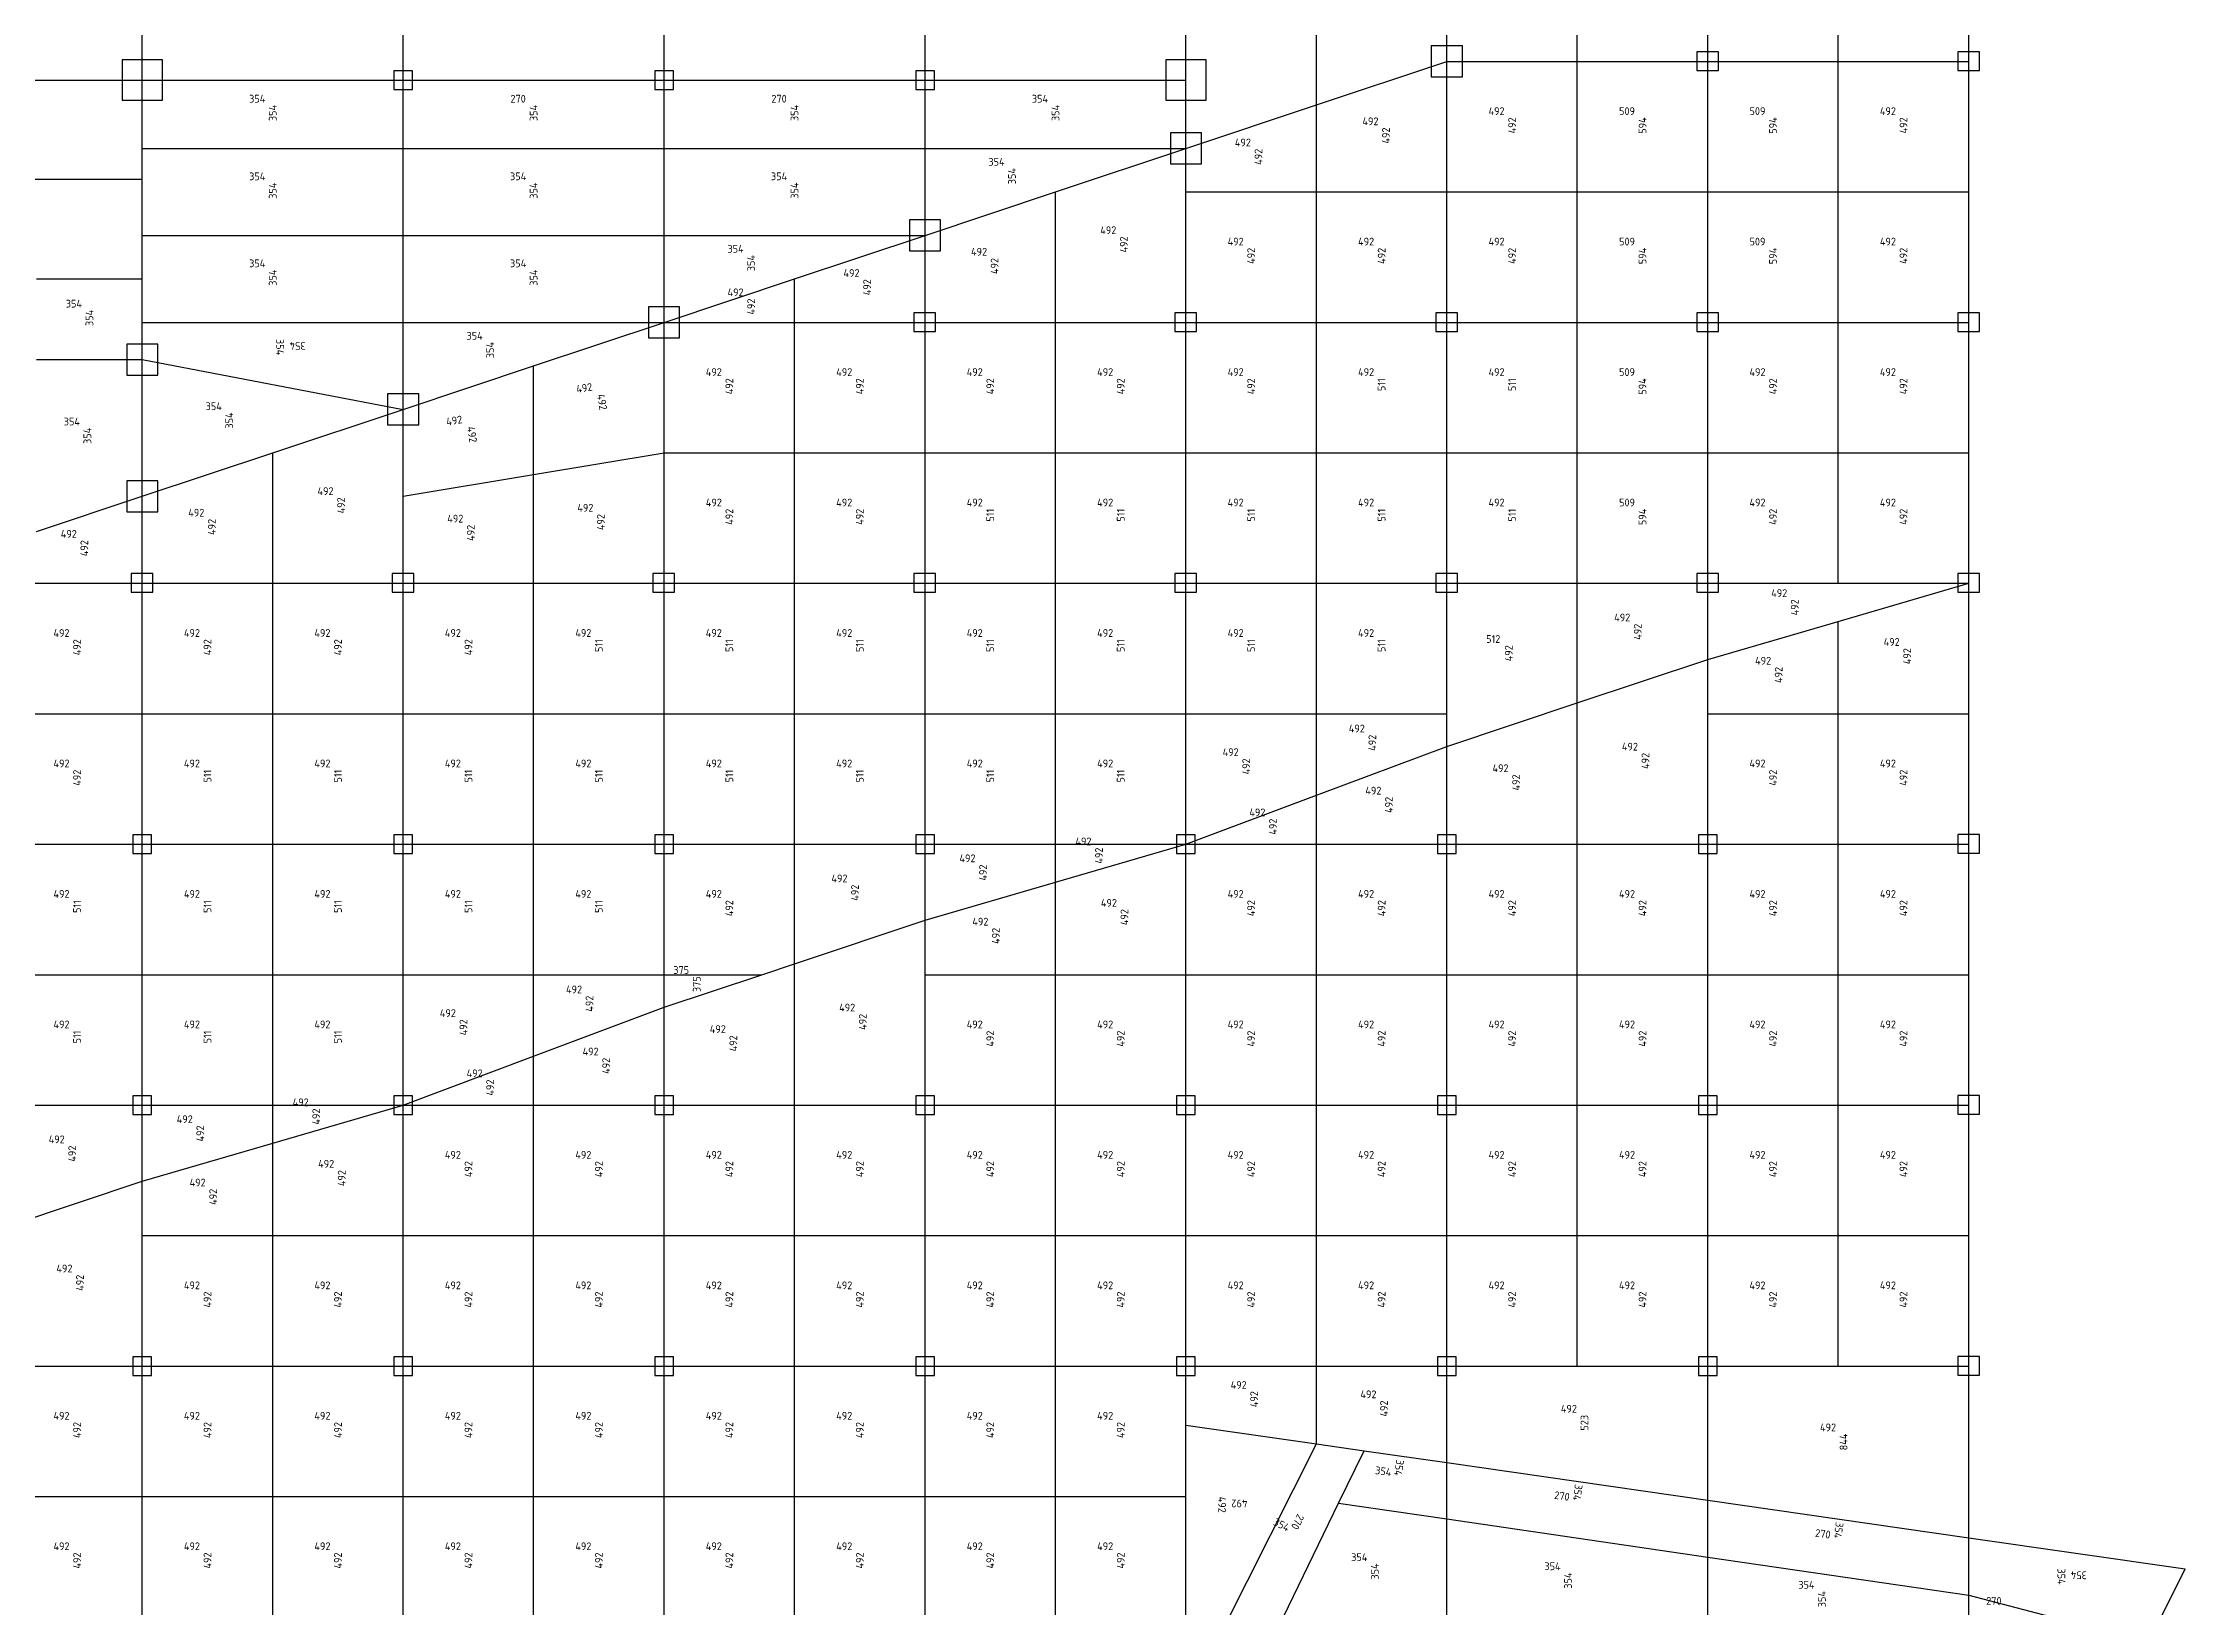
# Model space of a CAD drawing. Header units: millimetres. Extents: x -245177 to 1112891, y -1092030 to 122567.
# Drawn here: x 998386 to 1067356, y -13927 to 36431 of the extents above; entities that cross this region are included whole.
import ezdxf
from ezdxf.enums import TextEntityAlignment as Align

# ---------------------------------------------------------------- set-up
doc = ezdxf.new("R2010")
doc.units = ezdxf.units.MM
doc.header["$MEASUREMENT"] = 0
for name, color, linetype in [('12', 2, 'Continuous'), ('dsg', 7, 'Continuous'), ('jiantu', 134, 'Continuous')]:
    doc.layers.add(name, color=color, linetype=linetype)
doc.styles.add('TrueTypeFont', font='yjkeng.shx', dxfattribs={"bigfont": 'yjkchn.shx'})

msp = doc.modelspace()

# ---------------------------------------------------------------- linework, layer by layer
at = {"layer": 'jiantu'}
for p, q in [((1039387, 34433), (1039387, 44233)), ((1043587, 35833), (1043587, 44233)), ((1056187, 35833), (1056187, 40017)), ((1047787, 35833), (1047787, 39986)), ((1051987, 35833), (1051987, 40001)), ((1001587, 35233), (1001587, 38233)), ((1009987, 35233), (1009987, 38233)), ((1018387, 35233), (1018387, 38233)), ((1026787, 35233), (1026787, 38233)), ((1035187, 35233), (1035187, 38233)), ((993187, 35233), (1001587, 35233)), ((1001587, 35233), (1009987, 35233)), ((1001587, 33033), (1001587, 35233)), ((1009987, 35233), (1018387, 35233)), ((1009987, 33033), (1009987, 35233)), ((1018387, 35233), (1026787, 35233)), ((1018387, 33033), (1018387, 35233)), ((1026787, 35233), (1035187, 35233)), ((1026787, 33033), (1026787, 35233)), ((1035187, 33033), (1035187, 35233)), ((1039387, 34433), (1043587, 35833)), ((1043587, 35833), (1047787, 35833)), ((1043587, 31633), (1043587, 35833)), ((1047787, 35833), (1051987, 35833)), ((1047787, 31633), (1047787, 35833)), ((1051987, 35833), (1056187, 35833)), ((1051987, 31633), (1051987, 35833)), ((1056187, 35833), (1060387, 35833)), ((1056187, 31633), (1056187, 35833)), ((1035187, 33033), (1039387, 34433)), ((1039387, 31633), (1039387, 34433)), ((1001587, 33033), (1009987, 33033)), ((1001587, 32038), (1001587, 33033)), ((1009987, 30233), (1009987, 33033)), ((1009987, 33033), (1018387, 33033)), ((1018387, 30233), (1018387, 33033)), ((1018387, 33033), (1026787, 33033)), ((1026787, 30233), (1026787, 33033)), ((1026787, 33033), (1035187, 33033)), ((1030987, 31633), (1035187, 33033)), ((1035187, 31633), (1035187, 33033)), ((993187, 32038), (1001587, 32038)), ((1001587, 30233), (1001587, 32038)), ((1026787, 30233), (1030987, 31633)), ((1030987, 27433), (1030987, 31633)), ((1035187, 27433), (1035187, 31633)), ((1035187, 31633), (1039387, 31633)), ((1039387, 27433), (1039387, 31633)), ((1039387, 31633), (1043587, 31633)), ((1043587, 27433), (1043587, 31633)), ((1043587, 31633), (1047787, 31633)), ((1047787, 27433), (1047787, 31633)), ((1047787, 31633), (1051987, 31633)), ((1051987, 27433), (1051987, 31633)), ((1051987, 31633), (1056187, 31633)), ((1056187, 27433), (1056187, 31633)), ((1056187, 31633), (1060387, 31633)), ((1001587, 30233), (1009987, 30233)), ((1001587, 28836), (1001587, 30233)), ((1009987, 27433), (1009987, 30233)), ((1009987, 30233), (1018387, 30233)), ((1018387, 27433), (1018387, 30233)), ((1018387, 30233), (1026787, 30233)), ((1022587, 28833), (1026787, 30233)), ((1026787, 27433), (1026787, 30233)), ((998183, 28836), (1001587, 28836)), ((1001587, 27433), (1001587, 28836)), ((1018387, 27433), (1022587, 28833)), ((1022587, 27433), (1022587, 28833)), ((1001587, 26233), (1001587, 27433)), ((1001587, 27433), (1009987, 27433)), ((1009987, 24633), (1009987, 27433)), ((1009987, 27433), (1018387, 27433)), ((1014187, 26033), (1018387, 27433)), ((1018387, 27433), (1022587, 27433)), ((1018387, 23233), (1018387, 27433)), ((1022587, 27433), (1026787, 27433)), ((1022587, 23233), (1022587, 27433)), ((1026787, 27433), (1030987, 27433)), ((1026787, 23233), (1026787, 27433)), ((1030987, 27433), (1035187, 27433)), ((1030987, 23233), (1030987, 27433)), ((1035187, 27433), (1039387, 27433)), ((1035187, 23233), (1035187, 27433)), ((1039387, 27433), (1043587, 27433)), ((1039387, 23233), (1039387, 27433)), ((1043587, 27433), (1047787, 27433)), ((1043587, 23233), (1043587, 27433)), ((1047787, 27433), (1051987, 27433)), ((1047787, 23233), (1047787, 27433)), ((1051987, 27433), (1056187, 27433)), ((1051987, 23233), (1051987, 27433)), ((1056187, 27433), (1060387, 27433)), ((1056187, 23233), (1056187, 27433)), ((998183, 26233), (1001587, 26233)), ((1001587, 21833), (1001587, 26233)), ((1001587, 26233), (1009987, 24633)), ((1009987, 24633), (1014187, 26033)), ((1014187, 22533), (1014187, 26033)), ((1005787, 23233), (1009987, 24633)), ((1009987, 21833), (1009987, 24633)), ((1001587, 21833), (1005787, 23233)), ((1005787, 19033), (1005787, 23233)), ((1014187, 22533), (1018387, 23233)), ((1018387, 19033), (1018387, 23233)), ((1018387, 23233), (1022587, 23233)), ((1022587, 23233), (1026787, 23233)), ((1022587, 19033), (1022587, 23233)), ((1026787, 19033), (1026787, 23233)), ((1026787, 23233), (1030987, 23233)), ((1030987, 23233), (1035187, 23233)), ((1030987, 19033), (1030987, 23233)), ((1035187, 19033), (1035187, 23233)), ((1035187, 23233), (1039387, 23233)), ((1039387, 23233), (1043587, 23233)), ((1039387, 19033), (1039387, 23233)), ((1043587, 19033), (1043587, 23233)), ((1043587, 23233), (1047787, 23233)), ((1047787, 23233), (1051987, 23233)), ((1047787, 19033), (1047787, 23233)), ((1051987, 19033), (1051987, 23233)), ((1051987, 23233), (1056187, 23233)), ((1056187, 23233), (1060387, 23233)), ((1056187, 19033), (1056187, 23233)), ((1009987, 21833), (1014187, 22533)), ((1014187, 19033), (1014187, 22533)), ((998183, 20703), (1001587, 21833)), ((1001587, 19033), (1001587, 21833)), ((1009987, 19033), (1009987, 21833)), ((997387, 19033), (1001587, 19033)), ((1001587, 19033), (1005787, 19033)), ((1001587, 14833), (1001587, 19033)), ((1005787, 19033), (1009987, 19033)), ((1005787, 14833), (1005787, 19033)), ((1009987, 19033), (1014187, 19033)), ((1009987, 14833), (1009987, 19033)), ((1014187, 19033), (1018387, 19033)), ((1014187, 14833), (1014187, 19033)), ((1018387, 19033), (1022587, 19033)), ((1018387, 14833), (1018387, 19033)), ((1022587, 19033), (1026787, 19033)), ((1022587, 14833), (1022587, 19033)), ((1026787, 19033), (1030987, 19033)), ((1026787, 14833), (1026787, 19033)), ((1030987, 19033), (1035187, 19033)), ((1030987, 14833), (1030987, 19033)), ((1035187, 19033), (1039387, 19033)), ((1035187, 14833), (1035187, 19033)), ((1039387, 19033), (1043587, 19033)), ((1039387, 14833), (1039387, 19033)), ((1043587, 19033), (1047787, 19033)), ((1043587, 14833), (1043587, 19033)), ((1047787, 19033), (1051987, 19033)), ((1047787, 15184), (1047787, 19033)), ((1051987, 19033), (1056187, 19033)), ((1051987, 16584), (1051987, 19033)), ((1056187, 19033), (1060387, 19033)), ((1056187, 17808), (1060387, 19033)), ((1051987, 16584), (1056187, 17808)), ((1056187, 14833), (1056187, 17808)), ((1047787, 15184), (1051987, 16584)), ((1051987, 14833), (1051987, 16584)), ((1043587, 13784), (1047787, 15184)), ((1047787, 10633), (1047787, 15184)), ((997387, 14833), (1001587, 14833)), ((1001587, 10633), (1001587, 14833)), ((1001587, 14833), (1005787, 14833)), ((1005787, 10633), (1005787, 14833)), ((1005787, 14833), (1009987, 14833)), ((1009987, 10633), (1009987, 14833)), ((1009987, 14833), (1014187, 14833)), ((1014187, 10633), (1014187, 14833)), ((1014187, 14833), (1018387, 14833)), ((1018387, 10633), (1018387, 14833)), ((1018387, 14833), (1022587, 14833)), ((1022587, 10633), (1022587, 14833)), ((1022587, 14833), (1026787, 14833)), ((1026787, 10633), (1026787, 14833)), ((1026787, 14833), (1030987, 14833)), ((1030987, 10633), (1030987, 14833)), ((1030987, 14833), (1035187, 14833)), ((1035187, 10633), (1035187, 14833)), ((1035187, 14833), (1039387, 14833)), ((1039387, 14833), (1043587, 14833)), ((1039387, 12208), (1039387, 14833)), ((1043587, 13784), (1043587, 14833)), ((1051987, 10633), (1051987, 14833)), ((1051987, 14833), (1056187, 14833)), ((1056187, 10633), (1056187, 14833)), ((1056187, 14833), (1060387, 14833)), ((1039387, 12208), (1043587, 13784)), ((1043587, 10633), (1043587, 13784)), ((1035187, 10633), (1039387, 12208)), ((1039387, 10633), (1039387, 12208)), ((997387, 10633), (1001587, 10633)), ((1001587, 10633), (1005787, 10633)), ((1001587, 6433), (1001587, 10633)), ((1005787, 10633), (1009987, 10633)), ((1005787, 6433), (1005787, 10633)), ((1009987, 10633), (1014187, 10633)), ((1009987, 6433), (1009987, 10633)), ((1014187, 10633), (1018387, 10633)), ((1014187, 6433), (1014187, 10633)), ((1018387, 10633), (1022587, 10633)), ((1018387, 6433), (1018387, 10633)), ((1022587, 10633), (1026787, 10633)), ((1022587, 6784), (1022587, 10633)), ((1026787, 10633), (1030987, 10633)), ((1026787, 8184), (1026787, 10633)), ((1030987, 10633), (1035187, 10633)), ((1030987, 9408), (1030987, 10633)), ((1030987, 9408), (1035187, 10633)), ((1035187, 10633), (1039387, 10633)), ((1035187, 6433), (1035187, 10633)), ((1039387, 10633), (1043587, 10633)), ((1039387, 6433), (1039387, 10633)), ((1043587, 10633), (1047787, 10633)), ((1043587, 6433), (1043587, 10633)), ((1047787, 10633), (1051987, 10633)), ((1047787, 6433), (1047787, 10633)), ((1051987, 10633), (1056187, 10633)), ((1051987, 6433), (1051987, 10633)), ((1056187, 10633), (1060387, 10633)), ((1056187, 6433), (1056187, 10633)), ((1026787, 8184), (1030987, 9408)), ((1030987, 6433), (1030987, 9408)), ((1022587, 6784), (1026787, 8184)), ((1026787, 6433), (1026787, 8184)), ((997387, 6433), (1001587, 6433)), ((1001587, 2233), (1001587, 6433)), ((1001587, 6433), (1005787, 6433)), ((1005787, 2233), (1005787, 6433)), ((1005787, 6433), (1009987, 6433)), ((1009987, 2233), (1009987, 6433)), ((1009987, 6433), (1014187, 6433)), ((1014187, 6433), (1018387, 6433)), ((1014187, 3808), (1014187, 6433)), ((1018387, 6433), (1021536, 6433)), ((1018387, 5384), (1018387, 6433)), ((1018387, 5384), (1021536, 6433)), ((1021536, 6433), (1022587, 6784)), ((1022587, 2233), (1022587, 6784)), ((1026787, 2233), (1026787, 6433)), ((1026787, 6433), (1030987, 6433)), ((1030987, 2233), (1030987, 6433)), ((1030987, 6433), (1035187, 6433)), ((1035187, 2233), (1035187, 6433)), ((1035187, 6433), (1039387, 6433)), ((1039387, 2233), (1039387, 6433)), ((1039387, 6433), (1043587, 6433)), ((1043587, 2233), (1043587, 6433)), ((1043587, 6433), (1047787, 6433)), ((1047787, 2233), (1047787, 6433)), ((1047787, 6433), (1051987, 6433)), ((1051987, 2233), (1051987, 6433)), ((1051987, 6433), (1056187, 6433)), ((1056187, 2233), (1056187, 6433)), ((1056187, 6433), (1060387, 6433)), ((1014187, 3808), (1018387, 5384)), ((1018387, 2233), (1018387, 5384)), ((1009987, 2233), (1014187, 3808)), ((1014187, 2233), (1014187, 3808)), ((997387, 2233), (1001587, 2233)), ((1001587, 2233), (1005787, 2233)), ((1001587, -216), (1001587, 2233)), ((1005787, 2233), (1009987, 2233)), ((1005787, 1008), (1005787, 2233)), ((1005787, 1008), (1009987, 2233)), ((1009987, 2233), (1014187, 2233)), ((1009987, -1967), (1009987, 2233)), ((1014187, 2233), (1018387, 2233)), ((1014187, -1967), (1014187, 2233)), ((1018387, 2233), (1022587, 2233)), ((1018387, -1967), (1018387, 2233)), ((1022587, 2233), (1026787, 2233)), ((1022587, -1967), (1022587, 2233)), ((1026787, 2233), (1030987, 2233)), ((1026787, -1967), (1026787, 2233)), ((1030987, 2233), (1035187, 2233)), ((1030987, -1967), (1030987, 2233)), ((1035187, 2233), (1039387, 2233)), ((1035187, -1967), (1035187, 2233)), ((1039387, 2233), (1043587, 2233)), ((1039387, -1967), (1039387, 2233)), ((1043587, 2233), (1047787, 2233)), ((1043587, -1967), (1043587, 2233)), ((1047787, 2233), (1051987, 2233)), ((1047787, -1967), (1047787, 2233)), ((1051987, 2233), (1056187, 2233)), ((1051987, -1967), (1051987, 2233)), ((1056187, 2233), (1060387, 2233)), ((1056187, -1967), (1056187, 2233)), ((1001587, -216), (1005787, 1008)), ((1005787, -1967), (1005787, 1008)), ((997387, -1616), (1001587, -216)), ((1001587, -1967), (1001587, -216)), ((1001587, -6167), (1001587, -1967)), ((1001587, -1967), (1005787, -1967)), ((1005787, -6167), (1005787, -1967)), ((1005787, -1967), (1009987, -1967)), ((1009987, -6167), (1009987, -1967)), ((1009987, -1967), (1014187, -1967)), ((1014187, -6167), (1014187, -1967)), ((1014187, -1967), (1018387, -1967)), ((1018387, -6167), (1018387, -1967)), ((1018387, -1967), (1022587, -1967)), ((1022587, -6167), (1022587, -1967)), ((1022587, -1967), (1026787, -1967)), ((1026787, -6167), (1026787, -1967)), ((1026787, -1967), (1030987, -1967)), ((1030987, -6167), (1030987, -1967)), ((1030987, -1967), (1035187, -1967)), ((1035187, -6167), (1035187, -1967)), ((1035187, -1967), (1039387, -1967)), ((1039387, -6167), (1039387, -1967)), ((1039387, -1967), (1043587, -1967)), ((1043587, -6167), (1043587, -1967)), ((1043587, -1967), (1047787, -1967)), ((1047787, -6167), (1047787, -1967)), ((1047787, -1967), (1051987, -1967)), ((1051987, -6167), (1051987, -1967)), ((1051987, -1967), (1056187, -1967)), ((1056187, -6167), (1056187, -1967)), ((1056187, -1967), (1060387, -1967)), ((997387, -6167), (1001587, -6167)), ((1001587, -6167), (1005787, -6167)), ((1001587, -10367), (1001587, -6167)), ((1005787, -6167), (1009987, -6167)), ((1005787, -10367), (1005787, -6167)), ((1009987, -6167), (1014187, -6167)), ((1009987, -10367), (1009987, -6167)), ((1014187, -6167), (1018387, -6167)), ((1014187, -10367), (1014187, -6167)), ((1018387, -6167), (1022587, -6167)), ((1018387, -10367), (1018387, -6167)), ((1022587, -6167), (1026787, -6167)), ((1022587, -10367), (1022587, -6167)), ((1026787, -6167), (1030987, -6167)), ((1026787, -10367), (1026787, -6167)), ((1030987, -6167), (1035187, -6167)), ((1030987, -10367), (1030987, -6167)), ((1035187, -6167), (1039387, -6167)), ((1035187, -8064), (1035187, -6167)), ((1039387, -6167), (1043587, -6167)), ((1039387, -8669), (1039387, -6167)), ((1043587, -6167), (1047787, -6167)), ((1043587, -9274), (1043587, -6167)), ((1047787, -6167), (1051987, -6167)), ((1051987, -6167), (1056187, -6167)), ((1051987, -10485), (1051987, -6167)), ((1056187, -6167), (1060387, -6167)), ((1035187, -10367), (1035187, -8064)), ((1035187, -8064), (1039387, -8669)), ((1036417, -14567), (1039387, -8669)), ((1039387, -8669), (1040921, -8890)), ((1040103, -10577), (1040921, -8890)), ((1040921, -8890), (1043587, -9274)), ((1043587, -9274), (1051987, -10485)), ((1043587, -11086), (1043587, -9274)), ((997387, -10367), (1001587, -10367)), ((1001587, -14567), (1001587, -10367)), ((1001587, -10367), (1005787, -10367)), ((1005787, -14567), (1005787, -10367)), ((1005787, -10367), (1009987, -10367)), ((1009987, -14567), (1009987, -10367)), ((1009987, -10367), (1014187, -10367)), ((1014187, -14567), (1014187, -10367)), ((1014187, -10367), (1018387, -10367)), ((1018387, -14567), (1018387, -10367)), ((1018387, -10367), (1022587, -10367)), ((1022587, -14567), (1022587, -10367)), ((1022587, -10367), (1026787, -10367)), ((1026787, -14567), (1026787, -10367)), ((1026787, -10367), (1030987, -10367)), ((1030987, -14567), (1030987, -10367)), ((1030987, -10367), (1035187, -10367)), ((1035187, -14567), (1035187, -10367)), ((1038166, -14567), (1040103, -10577)), ((1040103, -10577), (1043587, -11086)), ((1051987, -10485), (1060387, -11695)), ((1051987, -12314), (1051987, -10485)), ((1043587, -14567), (1043587, -11086)), ((1043587, -11086), (1051987, -12314)), ((1060387, -11695), (1067356, -12699)), ((1051987, -14567), (1051987, -12314)), ((1051987, -12314), (1060387, -13542)), ((1066427, -14567), (1067356, -12699)), ((1060387, -13542), (1064316, -14567))]:
    msp.add_line(p, q, dxfattribs=at)
at = {"layer": 'jiantu', "color": 94}
for p, q in [((1060387, 35833), (1060387, 40033)), ((1060387, 31633), (1060387, 35833)), ((1060387, 27433), (1060387, 31633)), ((1060387, 23233), (1060387, 27433)), ((1060387, 19033), (1060387, 23233)), ((1060387, 14833), (1060387, 19033)), ((1060387, 10633), (1060387, 14833)), ((1060387, 6433), (1060387, 10633)), ((1060387, 2233), (1060387, 6433)), ((1060387, -1967), (1060387, 2233)), ((1060387, -6167), (1060387, -1967)), ((1060387, -11695), (1060387, -6167)), ((1060387, -13542), (1060387, -11695)), ((1060387, -14567), (1060387, -13542))]:
    msp.add_line(p, q, dxfattribs=at)
at = {"layer": 'jiantu', "color": 54}
for points in [[(1002237, 35883), (1000937, 35883), (1000937, 34583), (1002237, 34583)], [(1035837, 35883), (1034537, 35883), (1034537, 34583), (1035837, 34583)], [(1044087, 36333), (1043087, 36333), (1043087, 35333), (1044087, 35333)], [(1052332, 36143), (1051632, 36143), (1051632, 35543), (1052332, 35543)], [(1060737, 36143), (1060037, 36143), (1060037, 35543), (1060737, 35543)], [(1010287, 35533), (1009687, 35533), (1009687, 34933), (1010287, 34933)], [(1018687, 35533), (1018087, 35533), (1018087, 34933), (1018687, 34933)], [(1027087, 35533), (1026487, 35533), (1026487, 34933), (1027087, 34933)], [(1035687, 33533), (1034687, 33533), (1034687, 32533), (1035687, 32533)], [(1027287, 30733), (1026287, 30733), (1026287, 29733), (1027287, 29733)], [(1018887, 27933), (1017887, 27933), (1017887, 26933), (1018887, 26933)], [(1027127, 27743), (1026427, 27743), (1026427, 27143), (1027127, 27143)], [(1035532, 27743), (1034832, 27743), (1034832, 27143), (1035532, 27143)], [(1043932, 27743), (1043232, 27743), (1043232, 27143), (1043932, 27143)], [(1052332, 27743), (1051632, 27743), (1051632, 27143), (1052332, 27143)], [(1060737, 27743), (1060037, 27743), (1060037, 27143), (1060737, 27143)], [(1002087, 26733), (1001087, 26733), (1001087, 25733), (1002087, 25733)], [(1010487, 25133), (1009487, 25133), (1009487, 24133), (1010487, 24133)], [(1002087, 22333), (1001087, 22333), (1001087, 21333), (1002087, 21333)], [(1001927, 19343), (1001227, 19343), (1001227, 18743), (1001927, 18743)], [(1010327, 19343), (1009627, 19343), (1009627, 18743), (1010327, 18743)], [(1018727, 19343), (1018027, 19343), (1018027, 18743), (1018727, 18743)], [(1027127, 19343), (1026427, 19343), (1026427, 18743), (1027127, 18743)], [(1035532, 19343), (1034832, 19343), (1034832, 18743), (1035532, 18743)], [(1043932, 19343), (1043232, 19343), (1043232, 18743), (1043932, 18743)], [(1052332, 19343), (1051632, 19343), (1051632, 18743), (1052332, 18743)], [(1060737, 19343), (1060037, 19343), (1060037, 18743), (1060737, 18743)], [(1001887, 10933), (1001287, 10933), (1001287, 10333), (1001887, 10333)], [(1010287, 10933), (1009687, 10933), (1009687, 10333), (1010287, 10333)], [(1018687, 10933), (1018087, 10933), (1018087, 10333), (1018687, 10333)], [(1027087, 10933), (1026487, 10933), (1026487, 10333), (1027087, 10333)], [(1035487, 10933), (1034887, 10933), (1034887, 10333), (1035487, 10333)], [(1043887, 10933), (1043287, 10933), (1043287, 10333), (1043887, 10333)], [(1052287, 10933), (1051687, 10933), (1051687, 10333), (1052287, 10333)], [(1060737, 10943), (1060037, 10943), (1060037, 10343), (1060737, 10343)], [(1001887, 2533), (1001287, 2533), (1001287, 1933), (1001887, 1933)], [(1010287, 2533), (1009687, 2533), (1009687, 1933), (1010287, 1933)], [(1018687, 2533), (1018087, 2533), (1018087, 1933), (1018687, 1933)], [(1027087, 2533), (1026487, 2533), (1026487, 1933), (1027087, 1933)], [(1035487, 2533), (1034887, 2533), (1034887, 1933), (1035487, 1933)], [(1043887, 2533), (1043287, 2533), (1043287, 1933), (1043887, 1933)], [(1052287, 2533), (1051687, 2533), (1051687, 1933), (1052287, 1933)], [(1060737, 2543), (1060037, 2543), (1060037, 1943), (1060737, 1943)], [(1001887, -5867), (1001287, -5867), (1001287, -6467), (1001887, -6467)], [(1010287, -5867), (1009687, -5867), (1009687, -6467), (1010287, -6467)], [(1018687, -5867), (1018087, -5867), (1018087, -6467), (1018687, -6467)], [(1027087, -5867), (1026487, -5867), (1026487, -6467), (1027087, -6467)], [(1035487, -5867), (1034887, -5867), (1034887, -6467), (1035487, -6467)], [(1043887, -5867), (1043287, -5867), (1043287, -6467), (1043887, -6467)], [(1052287, -5867), (1051687, -5867), (1051687, -6467), (1052287, -6467)], [(1060737, -5857), (1060037, -5857), (1060037, -6457), (1060737, -6457)]]:
    msp.add_lwpolyline(points, close=True, dxfattribs=at)

# ---------------------------------------------------------------- texts
at = {"layer": '12', "color": 2, "linetype": 'Continuous', "style": 'TrueTypeFont'}
for s, p in [('354', (1005287, 34433)), ('270', (1013687, 34433)), ('270', (1022087, 34433)), ('354', (1030487, 34433)), ('492', (1041127, 33706)), ('492', (1045187, 34033)), ('509', (1049387, 34033)), ('509', (1053587, 34033)), ('492', (1057787, 34033)), ('492', (1037021, 33022)), ('354', (1029087, 32400)), ('354', (1005287, 31933)), ('354', (1013687, 31934)), ('354', (1022087, 31934)), ('492', (1032687, 30200)), ('354', (1020687, 29600)), ('492', (1028527, 29506)), ('492', (1036787, 29833)), ('492', (1040987, 29833)), ('492', (1045187, 29833)), ('509', (1049387, 29833)), ('509', (1053587, 29833)), ('492', (1057787, 29833)), ('354', (1005287, 29133)), ('354', (1013687, 29133)), ('492', (1024421, 28822)), ('492', (1020687, 28200)), ('354', (999385, 27835)), ('354', (1012287, 26800)), ('492', (1019987, 25633)), ('492', (1024187, 25633)), ('492', (1028387, 25633)), ('492', (1032587, 25633)), ('492', (1036787, 25633)), ('492', (1040987, 25633)), ('492', (1045187, 25633)), ('509', (1049387, 25633)), ('492', (1053587, 25633)), ('492', (1057787, 25633)), ('354', (1003887, 24533)), ('354', (999320, 24039)), ('492', (1007487, 21800)), ('492', (1003327, 21106)), ('492', (1015851, 21263)), ('492', (1019987, 21433)), ('492', (1024187, 21433)), ('492', (1028387, 21433)), ('492', (1032587, 21433)), ('492', (1036787, 21433)), ('492', (1040987, 21433)), ('492', (1045187, 21433)), ('509', (1049387, 21433)), ('492', (1053587, 21433)), ('492', (1057787, 21433)), ('492', (999221, 20422)), ('492', (1011665, 20915)), ('492', (1054287, 18517)), ('492', (1049232, 17732)), ('492', (998987, 17233)), ('492', (1003187, 17233)), ('492', (1007387, 17233)), ('492', (1011587, 17233)), ('492', (1015787, 17233)), ('492', (1019987, 17233)), ('492', (1024187, 17233)), ('492', (1028387, 17233)), ('492', (1032587, 17233)), ('492', (1036787, 17233)), ('492', (1040987, 17233)), ('512', (1045080, 17040)), ('492', (1057907, 16944)), ('492', (1053769, 16341)), ('492', (1040687, 14158)), ('492', (1049481, 13574)), ('492', (998987, 13033)), ('492', (1003187, 13033)), ('492', (1007387, 13033)), ('492', (1011587, 13033)), ('492', (1015787, 13033)), ('492', (1019987, 13033)), ('492', (1024187, 13033)), ('492', (1028387, 13033)), ('492', (1032587, 13033)), ('492', (1036626, 13397)), ('492', (1045315, 12880)), ('492', (1053587, 13033)), ('492', (1057787, 13033)), ('492', (1041221, 12158)), ('492', (1037487, 11458)), ('492', (1031887, 10525)), ('492', (1024032, 9332)), ('492', (1028154, 9980)), ('492', (998987, 8833)), ('492', (1003187, 8833)), ('492', (1007387, 8833)), ('492', (1011587, 8833)), ('492', (1015787, 8833)), ('492', (1019987, 8833)), ('492', (1036787, 8833)), ('492', (1040987, 8833)), ('492', (1045187, 8833)), ('492', (1049387, 8833)), ('492', (1053587, 8833)), ('492', (1057787, 8833)), ('492', (1032707, 8544)), ('492', (1028569, 7941)), ('375', (1018937, 6383)), ('492', (1015487, 5758)), ('492', (998987, 4633)), ('492', (1003187, 4633)), ('492', (1007387, 4633)), ('492', (1011426, 4997)), ('492', (1024281, 5174)), ('492', (1028387, 4633)), ('492', (1032587, 4633)), ('492', (1036787, 4633)), ('492', (1040987, 4633)), ('492', (1045187, 4633)), ('492', (1049387, 4633)), ('492', (1053587, 4633)), ('492', (1057787, 4633)), ('492', (1020115, 4480)), ('492', (1016021, 3758)), ('492', (1012287, 3058)), ('492', (1006687, 2125)), ('492', (1002954, 1580)), ('492', (998832, 932)), ('492', (1011587, 433)), ('492', (1015787, 433)), ('492', (1019987, 433)), ('492', (1024187, 433)), ('492', (1028387, 433)), ('492', (1032587, 433)), ('492', (1036787, 433)), ('492', (1040987, 433)), ('492', (1045187, 433)), ('492', (1049387, 433)), ('492', (1053587, 433)), ('492', (1057787, 433)), ('492', (1007507, 144)), ('492', (1003369, -459)), ('492', (999081, -3226)), ('492', (1003187, -3767)), ('492', (1007387, -3767)), ('492', (1011587, -3767)), ('492', (1015787, -3767)), ('492', (1019987, -3767)), ('492', (1024187, -3767)), ('492', (1028387, -3767)), ('492', (1032587, -3767)), ('492', (1036787, -3767)), ('492', (1040987, -3767)), ('492', (1045187, -3767)), ('492', (1049387, -3767)), ('492', (1053587, -3767)), ('492', (1057787, -3767)), ('492', (1036884, -6974)), ('492', (1041063, -7275)), ('492', (1047516, -7740)), ('492', (998987, -7967)), ('492', (1003187, -7967)), ('492', (1007387, -7967)), ('492', (1011587, -7967)), ('492', (1015787, -7967)), ('492', (1019987, -7967)), ('492', (1024187, -7967)), ('492', (1028387, -7967)), ('492', (1032587, -7967)), ('492', (1055859, -8341)), ('492', (998987, -12167)), ('492', (1003187, -12167)), ('492', (1007387, -12167)), ('492', (1011587, -12167)), ('492', (1015787, -12167)), ('492', (1019987, -12167)), ('492', (1024187, -12167)), ('492', (1028387, -12167)), ('492', (1032587, -12167)), ('354', (1040768, -12520)), ('354', (1046988, -12812)), ('354', (1055163, -13409)), ('270', (1061197, -13925))]:
    msp.add_text(s, height=250, dxfattribs=at).set_placement(p, align=Align.BOTTOM_CENTER)
for s, rotation, p in [('354', 90, (1005787, 34433)), ('354', 90, (1014187, 34433)), ('354', 90, (1022587, 34433)), ('354', 90, (1030987, 34433)), ('492', 90, (1045687, 34033)), ('492', 90, (1058287, 34033)), ('492', 90, (1041627, 33706)), ('492', 90, (1037521, 33022)), ('354', 90, (1005787, 31933)), ('354', 90, (1014187, 31934)), ('354', 90, (1022587, 31934)), ('354', 90, (1029587, 32400)), ('492', 90, (1033187, 30200)), ('492', 90, (1037287, 29833)), ('492', 90, (1041487, 29833)), ('492', 90, (1045687, 29833)), ('492', 90, (1058287, 29833)), ('354', 90, (1005787, 29133)), ('354', 90, (1014187, 29133)), ('354', 90, (1021187, 29600)), ('492', 90, (1029027, 29506)), ('492', 90, (1024921, 28822)), ('354', 90, (999885, 27835)), ('492', 90, (1021187, 28200)), ('354', 180.00001, (1006323, 26679)), ('354', 90, (1012787, 26800)), ('492', 90, (1020487, 25633)), ('492', 90, (1024687, 25633)), ('492', 90, (1028887, 25633)), ('492', 90, (1033087, 25633)), ('492', 90, (1037287, 25633)), ('511', 90, (1041487, 25633)), ('511', 90, (1045687, 25633)), ('492', 90, (1054087, 25633)), ('492', 90, (1058287, 25633)), ('354', 90, (1004387, 24533)), ('354', 90, (999820, 24039)), ('492', 90, (1007987, 21800)), ('492', 90, (1020487, 21433)), ('492', 90, (1024687, 21433)), ('511', 90, (1028887, 21433)), ('511', 90, (1033087, 21433)), ('511', 90, (1037287, 21433)), ('511', 90, (1041487, 21433)), ('511', 90, (1045687, 21433)), ('492', 90, (1054087, 21433)), ('492', 90, (1058287, 21433)), ('492', 90, (1003827, 21106)), ('492', 90, (1012165, 20915)), ('492', 90, (1016351, 21263)), ('492', 90, (999721, 20422)), ('492', 90, (1054787, 18517)), ('492', 90, (1049732, 17732)), ('492', 90, (999487, 17233)), ('492', 90, (1003687, 17233)), ('492', 90, (1007887, 17233)), ('492', 90, (1012087, 17233)), ('511', 90, (1016287, 17233)), ('511', 90, (1020487, 17233)), ('511', 90, (1024687, 17233)), ('511', 90, (1028887, 17233)), ('511', 90, (1033087, 17233)), ('511', 90, (1037287, 17233)), ('511', 90, (1041487, 17233)), ('492', 90, (1045580, 17040)), ('492', 90, (1058407, 16944)), ('492', 90, (1054269, 16341)), ('492', 90, (1041187, 14158)), ('492', 90, (1037126, 13397)), ('492', 90, (1049981, 13574)), ('492', 90, (999487, 13033)), ('511', 90, (1003687, 13033)), ('511', 90, (1007887, 13033)), ('511', 90, (1012087, 13033)), ('511', 90, (1016287, 13033)), ('511', 90, (1020487, 13033)), ('511', 90, (1024687, 13033)), ('511', 90, (1028887, 13033)), ('511', 90, (1033087, 13033)), ('492', 90, (1045815, 12880)), ('492', 90, (1054087, 13033)), ('492', 90, (1058287, 13033)), ('492', 90, (1041721, 12158)), ('492', 90, (1037987, 11458)), ('492', 90, (1032387, 10525)), ('492', 90, (1028654, 9980)), ('492', 90, (1024532, 9332)), ('511', 90, (999487, 8833)), ('511', 90, (1003687, 8833)), ('511', 90, (1007887, 8833)), ('511', 90, (1012087, 8833)), ('511', 90, (1016287, 8833)), ('492', 90, (1020487, 8833)), ('492', 90, (1033207, 8544)), ('492', 90, (1037287, 8833)), ('492', 90, (1041487, 8833)), ('492', 90, (1045687, 8833)), ('492', 90, (1049887, 8833)), ('492', 90, (1054087, 8833)), ('492', 90, (1058287, 8833)), ('492', 90, (1029069, 7941)), ('375', 90, (1019437, 6383)), ('492', 90, (1015987, 5758)), ('492', 90, (1011926, 4997)), ('492', 90, (1024781, 5174)), ('511', 90, (999487, 4633)), ('511', 90, (1003687, 4633)), ('511', 90, (1007887, 4633)), ('492', 90, (1020615, 4480)), ('492', 90, (1028887, 4633)), ('492', 90, (1033087, 4633)), ('492', 90, (1037287, 4633)), ('492', 90, (1041487, 4633)), ('492', 90, (1045687, 4633)), ('492', 90, (1049887, 4633)), ('492', 90, (1054087, 4633)), ('492', 90, (1058287, 4633)), ('492', 90, (1016521, 3758)), ('492', 90, (1012787, 3058)), ('492', 90, (1007187, 2125)), ('492', 90, (1003454, 1580)), ('492', 90, (999332, 932)), ('492', 90, (1008007, 144)), ('492', 90, (1012087, 433)), ('492', 90, (1016287, 433)), ('492', 90, (1020487, 433)), ('492', 90, (1024687, 433)), ('492', 90, (1028887, 433)), ('492', 90, (1033087, 433)), ('492', 90, (1037287, 433)), ('492', 90, (1041487, 433)), ('492', 90, (1045687, 433)), ('492', 90, (1049887, 433)), ('492', 90, (1054087, 433)), ('492', 90, (1058287, 433)), ('492', 90, (1003869, -459)), ('492', 90, (999581, -3226)), ('492', 90, (1003687, -3767)), ('492', 90, (1007887, -3767)), ('492', 90, (1012087, -3767)), ('492', 90, (1016287, -3767)), ('492', 90, (1020487, -3767)), ('492', 90, (1024687, -3767)), ('492', 90, (1028887, -3767)), ('492', 90, (1033087, -3767)), ('492', 90, (1037287, -3767)), ('492', 90, (1041487, -3767)), ('492', 90, (1045687, -3767)), ('492', 90, (1049887, -3767)), ('492', 90, (1054087, -3767)), ('492', 90, (1058287, -3767)), ('492', 90, (1037384, -6974)), ('492', 90, (1041563, -7275)), ('492', 90, (999487, -7967)), ('492', 90, (1003687, -7967)), ('492', 90, (1007887, -7967)), ('492', 90, (1012087, -7967)), ('492', 90, (1016287, -7967)), ('492', 90, (1020487, -7967)), ('492', 90, (1024687, -7967)), ('492', 90, (1028887, -7967)), ('492', 90, (1033087, -7967)), ('523', 90, (1048016, -7740)), ('354', 261.68326, (1042010, -9698)), ('354', 261.802, (1047762, -10492)), ('492', 180.00001, (1036649, -10589)), ('270', 243.26904, (1038672, -11404)), ('354', 261.802, (1056162, -11711)), ('492', 90, (999487, -12167)), ('492', 90, (1003687, -12167)), ('492', 90, (1007887, -12167)), ('492', 90, (1012087, -12167)), ('492', 90, (1016287, -12167)), ('492', 90, (1020487, -12167)), ('492', 90, (1024687, -12167)), ('492', 90, (1028887, -12167)), ('492', 90, (1033087, -12167)), ('354', 90, (1041268, -12520)), ('354', 90, (1047488, -12812)), ('354', 180.00001, (1063668, -12901)), ('354', 90, (1055663, -13409))]:
    msp.add_text(s, height=250, rotation=rotation, dxfattribs=at).set_placement(p, align=Align.MIDDLE_RIGHT)
for s, rotation, p in [('354', 270, (1005824, 26638)), ('492', 9.46232, (1015850, 25123)), ('492', 9.46232, (1011664, 24076)), ('354', 351.68327, (1041512, -9751)), ('270', 351.80201, (1047265, -10546)), ('492', 270, (1036150, -10630)), ('354', 333.26903, (1038175, -11455)), ('270', 351.80201, (1055665, -11765)), ('354', 270, (1063170, -12942))]:
    msp.add_text(s, height=250, rotation=rotation, dxfattribs=at).set_placement(p, align=Align.BOTTOM_CENTER)
for p in [(1016350, 25124), (1012164, 24078)]:
    msp.add_text('492', height=250, rotation=-80.53768, dxfattribs=at).set_placement(p, align=Align.MIDDLE_LEFT)
at = {"layer": 'dsg', "color": 1, "linetype": 'Continuous', "style": 'TrueTypeFont'}
for p in [(1049887, 34033), (1054087, 34033), (1049887, 29833), (1054087, 29833), (1049887, 25633), (1049887, 21433)]:
    msp.add_text('594', height=250, rotation=90, dxfattribs=at).set_placement(p, align=Align.MIDDLE_RIGHT)
at = {"layer": 'dsg', "color": 6, "linetype": 'Continuous', "style": 'TrueTypeFont'}
msp.add_text('844', height=250, rotation=90, dxfattribs=at).set_placement((1056359, -8341), align=Align.MIDDLE_RIGHT)

doc.saveas('drawing.dxf')
